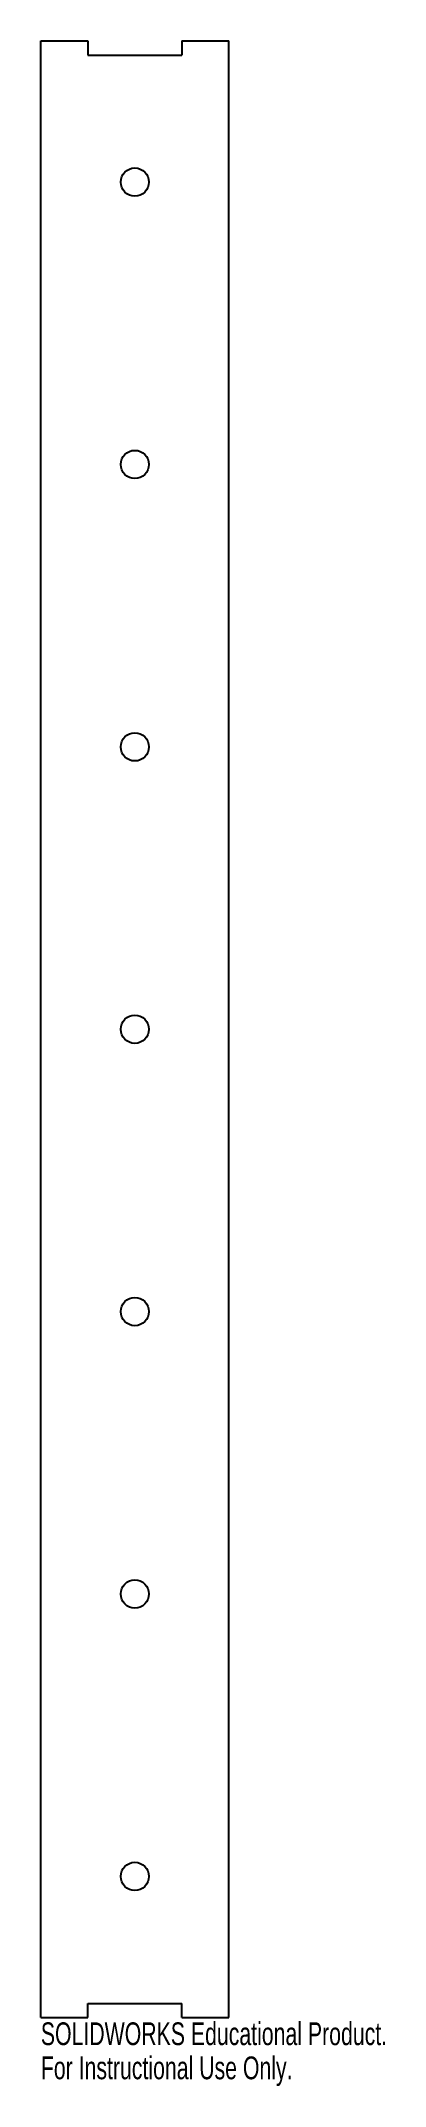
# Model space of a CAD drawing. Header units: millimetres. Extents: x -20 to 53, y -15 to 420.
import ezdxf

# ---------------------------------------------------------------- set-up
doc = ezdxf.new("R2010")
doc.units = ezdxf.units.MM
doc.styles.add('SLDTEXTSTYLE0', font='TXT', dxfattribs={"width": 0.7})

msp = doc.modelspace()

# ---------------------------------------------------------------- linework, layer by layer
at = {"color": 7, "linetype": 'Continuous', "lineweight": 25}
for p, q in [((-20, 0), (-20, 420)), ((-20, 420), (-10, 420)), ((-10, 420), (-10, 417)), ((10, 420), (10, 417)), ((10, 420), (20, 420)), ((20, 0), (20, 420)), ((-10, 417), (10, 417)), ((-20, 0), (-10, 0)), ((-10, 3), (10, 3)), ((-10, 0), (-10, 3)), ((10, 0), (10, 3)), ((10, 0), (20, 0))]:
    msp.add_line(p, q, dxfattribs=at)
for centre in [(0, 390), (0, 330), (0, 270), (0, 210), (0, 150), (0, 90), (0, 30)]:
    msp.add_circle(centre, 3, dxfattribs=at)

# ---------------------------------------------------------------- texts
at = {"color": 7, "linetype": 'Continuous', "char_height": 4.8336, "attachment_point": 1, "style": 'SLDTEXTSTYLE0'}
for s, insert in [('SOLIDWORKS Educational Product.', (-20, -1.02)), ('For Instructional Use Only.', (-20, -8.27))]:
    msp.add_mtext(s, dxfattribs=dict(at, insert=insert))

doc.saveas('drawing.dxf')
